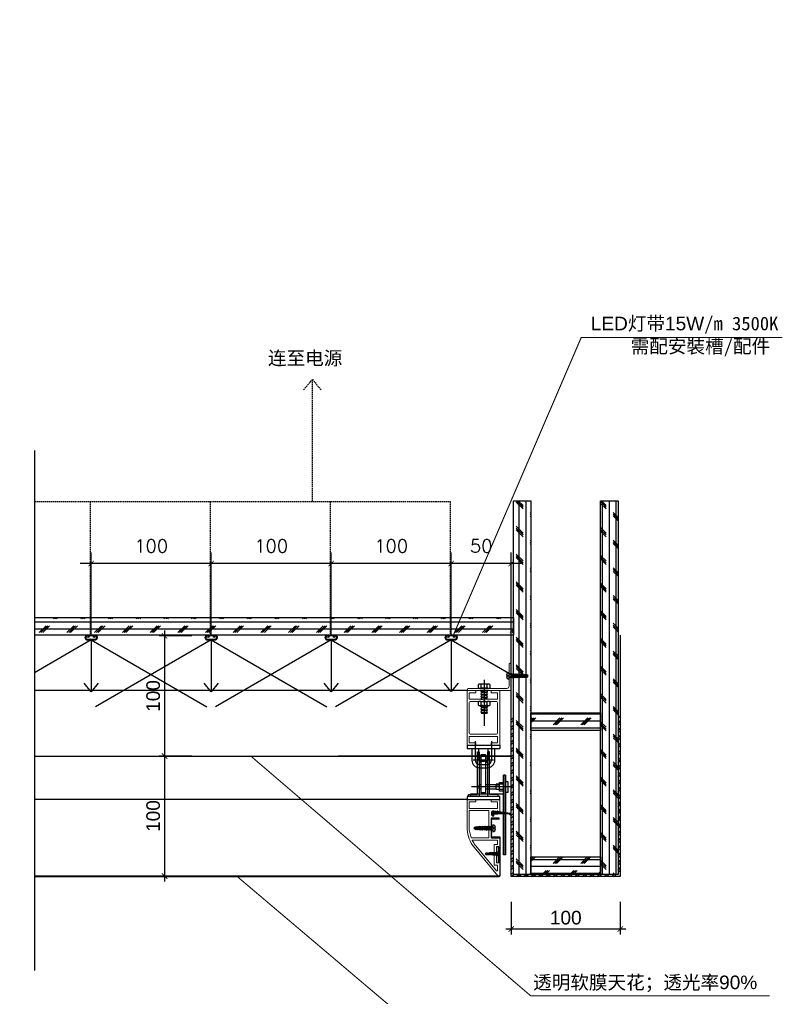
# Model space of a CAD drawing. Extents: x -8792 to 174344, y -43961 to 62816.
# Drawn here: x 60336 to 61044, y -33590 to -32694 of the extents above; entities that cross this region are included whole.
import ezdxf
from ezdxf.xclip import XClip

# ---------------------------------------------------------------- set-up
doc = ezdxf.new("R2010")
doc.units = 0
doc.header["$LTSCALE"] = 50
doc.header["$XCLIPFRAME"] = 0
for name, pattern in [('CENTER', [2, 1.25, -0.25, 0.25, -0.25]), ('DOT2', [0.125, 0, -0.125]), ('G', [2, 1.25, -0.25, 0.25, -0.25]), ('PHANTOM2', [31.75, 15.875, -3.175, 3.175, -3.175, 3.175, -3.175]), ('pod$0$HIDDEN2', [0.1875, 0.125, -0.0625])]:
    doc.linetypes.add(name, pattern=pattern)
for name, color, linetype in [('3', 3, 'Continuous'), ('7', 7, 'Continuous'), ('A-FLOR-OTLN', 4, 'DOT2'), ('I—装饰—中粗', 4, 'Continuous'), ('I—装饰—中线', 70, 'Continuous'), ('I—装饰—尺寸标注', 232, 'Continuous'), ('I—装饰—超细', 8, 'Continuous'), ('K-EL-5', 6, 'Continuous'), ('K-EL-6', 8, 'Continuous'), ('K-EL-HATCH', 8, 'Continuous'), ('LPA_ANOT----_T_-_', 255, 'Continuous'), ('LPA_LIGTFIXR_ABOV', 240, 'Continuous'), ('LPA_LIGTFIXR_BELW', 150, 'Continuous'), ('LPA_TEXT_BOTH', 255, 'Continuous'), ('吊顶', 7, 'Continuous')]:
    doc.layers.add(name, color=color, linetype=linetype)
doc.layers.add('6', color=4, linetype='G', lineweight=13)
doc.styles.add('ARIAL', font='arial.ttf')
doc.styles.add('LPA_2', font='arial.ttf')
doc.styles.get("Standard").update_dxf_attribs({"font": 'romans.shx', "bigfont": 'chinese.shx'})
doc.dimstyles.new('LPA_3', dxfattribs={"dimtxt": 20, "dimasz": 20, "dimexe": 10, "dimexo": 5, "dimgap": 10, "dimtad": 1, "dimtxsty": 'Standard', "dimblk": 'ARCHTICK', "dimcen": 2.5, "dimdle": 10, "dimadec": 0, "dimazin": 0, "dimtfac": 1, "dimtmove": 0, "dimatfit": 3, "dimfxl": 0, "dimarcsym": 0})
doc.dimstyles.new('副本 XD5', dxfattribs={"dimscale": 5, "dimtxt": 2.5, "dimasz": 1, "dimexe": 1, "dimexo": 1, "dimgap": 0.8, "dimtad": 1, "dimdec": 0, "dimrnd": 5, "dimdsep": 46, "dimtxsty": 'ARIAL', "dimblk1": 'ARCHTICK', "dimblk2": 'ARCHTICK', "dimsah": 1, "dimcen": -0.9, "dimdle": 1, "dimclrd": 256, "dimclre": 256, "dimclrt": 40, "dimaunit": 1, "dimadec": 0, "dimazin": 0, "dimtfac": 0.35, "dimtdec": 0, "dimtix": 1, "dimtmove": 2, "dimatfit": 3, "dimldrblk": 'ARCHTICK', "dimfxl": 0, "dimtvp": 0.8, "dimtolj": 1, "dimtzin": 0, "dimarcsym": 0})

# ---------------------------------------------------------------- blocks, each defined once
blk = doc.blocks.new('A$Cbd8d7c8c')
at = {"layer": 'A-FLOR-OTLN', "color": 8}
blk.add_lwpolyline([(-22721.25, -15689.87), (-43719.42, -33393.16, 0.413756), (-43991.61, -36560.98, 0.189672), (122158.17, -126683.04, 0.414786), (124666.02, -124719.49), (133885.17, -48361.88, 0.379931), (116453.25, -23207.95, 0.236452)], format="xyb", dxfattribs=at)
at = {"layer": '吊顶', "const_width": 3}
blk.add_lwpolyline([(36525.16, -42886.24, 0.056654), (31389.8, -41079.32), (30859.09, -40957.78, -0.112536), (21289.45, -36343.72, -0.028917), (3039.01, -19971.01, 0.413532), (-633.62, -19953.38), (-31397.94, -50352.84, 0.414781), (-31416.33, -54033.31, 0.170492), (123964.28, -129414.71, 0.412564), (126841.18, -127143.22), (136317.5, -48655.55, 1.269195), (87076.8, -54393.32)], format="xyb", dxfattribs=at)
blk = doc.blocks.new('*U414')
at = {"layer": 'K-EL-HATCH'}
h = blk.add_hatch(dxfattribs=at)
h.set_pattern_fill('CORK', color=8, scale=2, style=0)
h.set_pattern_definition([(0, (92082.966, -684899.1904), (0, 6.35), []), (135, (92086.141, -684902.365), (-12.7000055, -12.7000055), [8.98026, -8.98026]), (135, (92087.729, -684902.365), (-12.7000055, -12.7000055), [8.98026, -8.98026]), (135, (92089.316, -684902.365), (-12.7000055, -12.7000055), [8.98026, -8.98026])])
h.paths.add_polyline_path([(1577.1, 2998.68), (1919.53, 2998.68), (1919.53, 3014.68), (1577.1, 3014.68)])
at = {"layer": 'K-EL-5', "color": 8}
blk.add_lwpolyline([(1577.1, 2998.68), (1919.53, 2998.68), (1919.53, 3014.68), (1577.1, 3014.68)], close=True, dxfattribs=at)
blk = doc.blocks.new('*U415')
at = {"layer": 'K-EL-HATCH'}
h = blk.add_hatch(dxfattribs=at)
h.set_pattern_fill('CORK', color=8, scale=2, style=0)
h.set_pattern_definition([(0, (91968.5316, -684899.1904), (0, 6.35), []), (135, (91971.707, -684902.365), (-12.7000055, -12.7000055), [8.98026, -8.98026]), (135, (91973.294, -684902.365), (-12.7000055, -12.7000055), [8.98026, -8.98026]), (135, (91974.882, -684902.365), (-12.7000055, -12.7000055), [8.98026, -8.98026])])
h.paths.add_polyline_path([(1659.1, 2998.68), (1723.1, 2998.68), (1723.1, 3014.68), (1659.1, 3014.68)])
at = {"layer": 'K-EL-5', "color": 8}
blk.add_lwpolyline([(1659.1, 2998.68), (1723.1, 2998.68), (1723.1, 3014.68), (1659.1, 3014.68)], close=True, dxfattribs=at)
blk = doc.blocks.new('*U416')
at = {"layer": 'K-EL-HATCH'}
h = blk.add_hatch(dxfattribs=at)
h.set_pattern_fill('CORK', color=8, scale=2, style=0)
h.set_pattern_definition([(0, (91968.5316, -684899.1904), (0, 6.35), []), (135, (91971.707, -684902.365), (-12.7000055, -12.7000055), [8.98026, -8.98026]), (135, (91973.294, -684902.365), (-12.7000055, -12.7000055), [8.98026, -8.98026]), (135, (91974.882, -684902.365), (-12.7000055, -12.7000055), [8.98026, -8.98026])])
h.paths.add_polyline_path([(1659.1, 2998.68), (1723.1, 2998.68), (1723.1, 3014.68), (1659.1, 3014.68)])
at = {"layer": 'K-EL-5', "color": 8}
blk.add_lwpolyline([(1659.1, 2998.68), (1723.1, 2998.68), (1723.1, 3014.68), (1659.1, 3014.68)], close=True, dxfattribs=at)
blk = doc.blocks.new('*U417')
at = {"layer": 'K-EL-HATCH'}
h = blk.add_hatch(dxfattribs=at)
h.set_pattern_fill('CORK', color=8, scale=2, style=0)
h.set_pattern_definition([(0, (92082.966, -684899.1904), (0, 6.35), []), (135, (92086.141, -684902.365), (-12.7000055, -12.7000055), [8.98026, -8.98026]), (135, (92087.729, -684902.365), (-12.7000055, -12.7000055), [8.98026, -8.98026]), (135, (92089.316, -684902.365), (-12.7000055, -12.7000055), [8.98026, -8.98026])])
h.paths.add_polyline_path([(1577.1, 2998.68), (1919.53, 2998.68), (1919.53, 3014.68), (1577.1, 3014.68)])
at = {"layer": 'K-EL-5', "color": 8}
blk.add_lwpolyline([(1577.1, 2998.68), (1919.53, 2998.68), (1919.53, 3014.68), (1577.1, 3014.68)], close=True, dxfattribs=at)
blk = doc.blocks.new('20LSY')
at = {"layer": '3', "color": 8}
for p, q in [((1.12, -5.2), (-2.37, -6.23)), ((1.07, -6.63), (-2.32, -7.69)), ((1.01, -8.06), (-2.28, -9.08)), ((0.87, -4.29), (-2.19, -5.11)), ((-2.13, -2.35), (0.87, -2.35)), ((-0.63, -3.33), (-2.13, -3.79)), ((0.84, -5.68), (-2.08, -6.48)), ((0.8, -4.96), (-2.05, -5.72)), ((0.78, -7.11), (-2.03, -7.95)), ((0.74, -6.4), (-2, -7.19)), ((0.72, -8.54), (-1.99, -9.33)), ((0.69, -7.83), (-1.96, -8.58)), ((-0.63, -4.06), (-1.89, -4.36)), ((0.95, -9.49), (-2.24, -10.47)), ((0.9, -10.92), (-2.2, -11.85)), ((0.84, -12.35), (-2.16, -13.24)), ((0.79, -13.78), (-2.11, -14.62)), ((0.73, -15.21), (-2.07, -16.01)), ((0.67, -16.64), (-2.03, -17.39)), ((0.67, -9.97), (-1.95, -10.72)), ((0.63, -9.26), (-1.92, -9.96)), ((0.61, -11.4), (-1.91, -12.1)), ((0.57, -10.69), (-1.88, -11.35)), ((0.56, -12.83), (-1.87, -13.49)), ((0.52, -12.11), (-1.84, -12.73)), ((0.5, -14.26), (-1.83, -14.87)), ((0.46, -13.54), (-1.8, -14.12)), ((0.44, -15.69), (-1.79, -16.26)), ((0.41, -14.97), (-1.76, -15.5)), ((0.39, -17.12), (-1.75, -17.64)), ((0.35, -16.4), (-1.72, -16.89)), ((0.29, -17.83), (-1.68, -18.28)), ((0.62, -18.06), (-1.99, -18.78)), ((0.33, -18.55), (-1.71, -19.03))]:
    blk.add_line(p, q, dxfattribs=at)
at = {"layer": '7', "color": 8}
blk.add_lwpolyline([(0, 0), (0, -0.83), (-1.27, -0.83), (-1.27, 0, 0.315654), (-3.85, -2.35), (-2.13, -2.35), (-2.13, -3.79), (-1.89, -4.36), (-2.2, -5.12), (-2.05, -5.72), (-2.37, -6.23), (-2.08, -6.48), (-2, -7.19), (-2.32, -7.69), (-2.03, -7.95), (-1.96, -8.58), (-2.28, -9.08), (-1.99, -9.33), (-1.92, -9.96), (-2.24, -10.46), (-1.95, -10.72), (-1.88, -11.35), (-2.2, -11.85), (-1.91, -12.1), (-1.84, -12.73), (-2.16, -13.24), (-1.87, -13.49), (-1.8, -14.12), (-2.12, -14.62), (-1.83, -14.87), (-1.76, -15.5), (-2.08, -16.01), (-1.79, -16.26), (-1.72, -16.89), (-2.04, -17.39), (-1.75, -17.64), (-1.68, -18.27), (-1.99, -18.78), (-1.71, -19.03), (-0.63, -20), (0.33, -18.55), (0.62, -18.07), (0.29, -17.83), (0.39, -17.12), (0.68, -16.64), (0.35, -16.4), (0.44, -15.69), (0.73, -15.21), (0.41, -14.97), (0.5, -14.26), (0.79, -13.78), (0.46, -13.54), (0.56, -12.83), (0.84, -12.35), (0.52, -12.11), (0.61, -11.4), (0.9, -10.92), (0.57, -10.69), (0.67, -9.97), (0.95, -9.49), (0.63, -9.26), (0.72, -8.54), (1.01, -8.06), (0.69, -7.83), (0.78, -7.11), (1.07, -6.63), (0.74, -6.4), (0.84, -5.68), (1.12, -5.2), (0.8, -4.97), (0.87, -4.29), (0.87, -2.35), (2.59, -2.35, 0.315654), (0, 0, 0.315654)], format="xyb", dxfattribs=at)
blk = doc.blocks.new('hjkhtjk')
at = {"linetype": 'Continuous', "lineweight": 0}
h = blk.add_hatch(dxfattribs=at)
h.set_pattern_fill('ANSI31', color=8, style=0)
h.set_pattern_definition([(45, (0, 0), (-0.08838834765, 0.08838834765), [])])
edge = h.paths.add_edge_path()
edge.add_ellipse((51115.27, 905.42), major_axis=(1.14, 1.14), ratio=1, start_angle=48.46537, end_angle=136.40331, ccw=False)
edge.add_line((51113.66, 905.38), (51114.2, 905.38))
edge.add_line((51114.2, 905.55), (51114.2, 905.38))
edge.add_ellipse((51115.27, 905.55), major_axis=(-0.76, 0.76), ratio=1, start_angle=-48.46536, end_angle=45, ccw=False)
edge.add_line((51115.21, 907.03), (51125.86, 907.37))
edge.add_line((51115.34, 906.62), (51125.86, 906.29))
edge.add_line((51125.86, 907.37), (51125.86, 908.44))
edge.add_ellipse((51126.39, 907.64), major_axis=(-0.76, 0.76), ratio=1, start_angle=225, end_angle=315, ccw=False)
edge.add_ellipse((51126.39, 906.02), major_axis=(0.76, 0.76), ratio=1, start_angle=225, end_angle=315, ccw=False)
edge.add_line((51127.46, 907.64), (51127.46, 906.02))
edge.add_line((51126.13, 908.71), (51126.39, 908.71))
edge.add_ellipse((51126.13, 905.22), major_axis=(-0.19, 0.19), ratio=1, start_angle=45, end_angle=135, ccw=False)
edge.add_line((51126.13, 904.95), (51126.39, 904.95))
edge.add_line((51125.86, 905.22), (51125.86, 906.29))
edge.add_ellipse((51126.13, 908.44), major_axis=(0.19, 0.19), ratio=1, start_angle=45, end_angle=135, ccw=False)
at = {"layer": '6', "color": 8, "linetype": 'Continuous', "lineweight": 9}
for p, q in [((51113.66, 905.38), (51114.2, 905.38)), ((51114.2, 905.55), (51114.2, 905.38)), ((51115.21, 907.03), (51125.86, 907.37)), ((51115.34, 906.62), (51125.86, 906.29)), ((51125.86, 907.37), (51125.86, 908.44)), ((51125.86, 905.22), (51125.86, 906.29)), ((51126.13, 908.71), (51126.39, 908.71)), ((51126.13, 904.95), (51126.39, 904.95)), ((51127.46, 907.64), (51127.46, 906.02))]:
    blk.add_line(p, q, dxfattribs=at)
at = {"layer": '6', "color": 8, "linetype": 'Continuous', "lineweight": 9, "extrusion": (0, 0, -1)}
for centre, major_axis, start_param, end_param in [((51115.27, 905.42), (1.14, 1.14), 3.902498, 5.437305), ((51115.27, 905.55), (-0.76, 0.76), 5.497787, 7.129065), ((51126.13, 908.44), (0.19, 0.19), 3.926991, 5.497787), ((51126.13, 905.22), (-0.19, 0.19), 3.926991, 5.497787), ((51126.39, 907.64), (-0.76, 0.76), 0.785398, 2.356194), ((51126.39, 906.02), (0.76, 0.76), 0.785398, 2.356194)]:
    blk.add_ellipse(centre, major_axis=major_axis, ratio=1, start_param=start_param, end_param=end_param, dxfattribs=at)
blk = doc.blocks.new('1231241')
at = {"linetype": 'Continuous', "lineweight": 0}
h = blk.add_hatch(color=256, dxfattribs=at)
edge = h.paths.add_edge_path()
edge.add_arc((11.4, -31.15), 0.2, 0, 90)
edge.add_line((11.4, -30.95), (3.6, -30.95))
edge.add_line((3.6, -30.95), (3.6, -47.95))
edge.add_line((3.6, -47.95), (11.4, -47.95))
edge.add_arc((11.4, -47.75), 0.2, 270, 360)
edge.add_line((11.6, -47.75), (11.6, -47.15))
edge.add_arc((11.4, -47.15), 0.2, 0, 90)
edge.add_line((11.4, -46.95), (4.6, -46.95))
edge.add_line((4.6, -46.95), (4.6, -31.95))
edge.add_line((4.6, -31.95), (11.4, -31.95))
edge.add_arc((11.4, -31.75), 0.2, 270, 360)
edge.add_line((11.6, -31.75), (11.6, -31.15))
at = {"linetype": 'Continuous', "lineweight": 9}
for p, q in [((19.6, 110.83), (19.6, 90.55)), ((21.6, 111.55), (20.32, 111.55)), ((21.6, 111.55), (21.6, 86.55)), ((21.6, 111.55), (21.6, 86.55)), ((-18.4, 86.55), (-18.4, 87.83)), ((21.6, 86.55), (-18.4, 86.55)), ((21.6, 86.55), (-18.4, 86.55)), ((17.6, 88.55), (-17.68, 88.55))]:
    blk.add_line(p, q, dxfattribs=at)
for p, q in [((-8.54, 91.9), (-8.54, 89.1)), ((0.81, 92.45), (-7.08, 92.45)), ((-5.83, 89.02), (-5.83, 91.98)), ((-0.43, 89.02), (-0.43, 91.98)), ((2.27, 89.1), (2.27, 91.9)), ((-7.2, 88.55), (-6.13, 88.55)), ((-6.13, 88.55), (-0.13, 88.55)), ((-6.13, 86.49), (-6.13, 85.88)), ((-6.13, 85.88), (-0.13, 85.28)), ((-6.13, 85.88), (-5.56, 84.62)), ((-5.56, 84.62), (-6.13, 83.48)), ((-6.13, 83.48), (-0.13, 82.88)), ((-6.13, 83.48), (-5.56, 82.22)), ((-5.56, 82.22), (-6.13, 81.08)), ((-6.13, 81.08), (-0.13, 80.48)), ((-6.13, 81.08), (-5.56, 79.82)), ((-0.71, 84.14), (-5.56, 84.62)), ((-0.71, 81.74), (-5.56, 82.22)), ((-0.71, 84.14), (-0.13, 85.28)), ((-0.13, 82.88), (-0.71, 84.14)), ((-0.71, 81.74), (-0.13, 82.88)), ((-0.13, 80.48), (-0.71, 81.74)), ((-0.13, 88.55), (0.93, 88.55)), ((-0.13, 85.28), (-0.13, 86.49)), ((-6.22, 76.55), (-0.41, 76.55)), ((-6.18, 71.84), (-0.18, 71.24)), ((-5.56, 79.82), (-6.13, 78.68)), ((-6.13, 78.68), (-4.84, 78.55)), ((-6.13, 78.68), (-4.84, 78.55)), ((-5.88, 73.12), (-5.88, 76.08)), ((-5.77, 72.65), (-0.82, 72.65)), ((-0.71, 79.34), (-5.56, 79.82)), ((-0.71, 79.34), (-0.13, 80.48)), ((-0.35, 78.55), (-0.71, 79.34)), ((-0.48, 73.12), (-0.48, 76.08)), ((-6.18, 69.44), (-0.18, 68.84)), ((-6.18, 67.04), (-0.18, 66.44)), ((-0.75, 70.09), (-5.61, 70.58)), ((-0.75, 67.69), (-5.61, 68.18)), ((-18.9, 36.55), (-18.9, 33.55)), ((-18.9, 36.55), (11.1, 36.55)), ((-11.4, 40.12), (-11.4, 22.75)), ((3.6, 40.12), (3.6, 22.75)), ((11.1, 36.55), (11.1, 33.55)), ((-18.9, 33.55), (11.1, 33.55)), ((-14.4, 33.55), (-14.4, 22.75)), ((-9.4, 30.25), (-7.8, 30.25)), ((-9.4, -8.65), (-9.4, 30.25)), ((-8.4, 33.55), (-8.4, 22.75)), ((-7.8, 30.25), (-7.8, -8.25)), ((-5.9, 28), (-1.9, 28)), ((-5.9, -7.25), (-5.9, 28)), ((-1.9, 28), (-1.9, -7.25)), ((0, 30.25), (0, -8.25)), ((1.6, 30.25), (0, 30.25)), ((0.6, 22.75), (0.6, 33.55)), ((1.6, -8.65), (1.6, 30.25)), ((6.6, 22.75), (6.6, 33.55)), ((-13.17, 23), (5.36, 23)), ((-7.8, 25), (-5.9, 25)), ((-7.8, 21), (-5.9, 21)), ((-7.4, 21.75), (-0.4, 21.75)), ((-7.4, 18.75), (-0.4, 18.75)), ((-1.9, 25), (0, 25)), ((-1.9, 21), (0, 21)), ((-7.4, 15.75), (-0.4, 15.75)), ((-5.9, 0), (-8.21, 0)), ((-8.21, 0), (-8.21, -3.5)), ((7.79, 0), (-1.9, 0)), ((7.79, -4.25), (7.79, 0.75)), ((14.5, 0.75), (7.79, 0.75)), ((7.79, 0.25), (11, 0.25)), ((11, 2.25), (14.5, 2.25)), ((11, -5.75), (11, 2.25)), ((14.5, -64.1), (14.5, 8.88)), ((14.5, 8.88), (14.5, -64.1)), ((16.3, 8.88), (14.5, 8.88)), ((16.3, 8.88), (16.3, -64.1)), ((16.3, -64.1), (16.3, 8.88)), ((16.3, 3.25), (18.39, 3.25)), ((18.39, 3.25), (18.39, -6.75)), ((-17.4, -8.65), (-15.5, -8.65)), ((-17.4, -10.45), (-17.4, -8.65)), ((-15.5, -8.25), (14.5, -8.25)), ((-15.5, -10.45), (-15.5, -8.25)), ((-15.5, -8.65), (-9.4, -8.65)), ((22.44, -1.75), (-14.72, -1.75)), ((-8.21, -3.5), (-5.9, -3.5)), ((-7.8, -8.25), (-7.8, -10.45)), ((-1.9, -7.25), (-5.9, -7.25)), ((-1.9, -3.5), (7.79, -3.5)), ((0, -8.25), (0, -10.45)), ((9.6, -8.65), (1.6, -8.65)), ((7.79, -3.75), (11, -3.75)), ((14.5, -4.25), (7.79, -4.25)), ((9.6, -10.45), (9.6, -8.65)), ((14.5, -5.75), (11, -5.75)), ((14.5, -8.25), (14.5, -33.25)), ((18.39, -6.75), (16.3, -6.75)), ((16.3, -8.25), (16.3, -34.33)), ((16.3, -64.1), (14.5, -64.1))]:
    blk.add_line(p, q)
at = {"linetype": 'CENTER'}
blk.add_line((-3.13, 96.31), (-3.13, 54.27), dxfattribs=at)
at = {"linetype": 'Continuous', "lineweight": 0}
for p, q in [((-10.9, 84.55), (-10.9, 86.55)), ((3.1, 84.55), (3.1, 86.55)), ((9.1, 78.55), (-16.9, 78.55)), ((-16.9, 75.55), (-16.9, 47.55)), ((8.1, 76.55), (-15.9, 76.55)), ((9.1, 47.55), (9.1, 75.55)), ((-15.9, 46.55), (8.1, 46.55)), ((9.1, 44.55), (-16.9, 44.55)), ((-10.9, 36.55), (-10.9, 38.55)), ((3.1, 36.55), (3.1, 38.55)), ((-10.9, -13.45), (-18.9, -13.45)), ((-18.9, -13.45), (-18.9, -38.45)), ((-10.9, -15.45), (-16.9, -15.45)), ((-16.9, -15.45), (-16.9, -21.45)), ((-10.9, -15.45), (-10.9, -13.45)), ((3.1, -15.45), (3.1, -13.45)), ((11.1, -13.45), (3.1, -13.45)), ((9.1, -15.45), (3.1, -15.45)), ((9.1, -21.45), (9.1, -15.45)), ((11.1, -24.95), (11.1, -13.45)), ((-16.9, -21.45), (9.1, -21.45)), ((-16.9, -23.45), (-16.9, -38.45)), ((-16.9, -23.45), (1.1, -23.45)), ((1.1, -48.45), (1.1, -23.45)), ((9.1, -23.45), (9.1, -24.95)), ((9.6, -25.45), (10.6, -25.45)), ((10.1, -25.45), (10.1, -25.45)), ((10.6, -30.95), (10.6, -30.45)), ((9.1, -50.45), (-14.2, -50.45)), ((9.1, -54.45), (9.1, -50.45)), ((9.35, -83.11), (-13.86, -55.09)), ((-12.25, -53.9), (8.21, -78.61)), ((6.1, -73.45), (6.1, -54.45)), ((6.1, -54.45), (9.1, -54.45)), ((9.1, -73.45), (6.1, -73.45)), ((9.1, -78.29), (9.1, -73.45))]:
    blk.add_line(p, q, dxfattribs=at)
for points in [[(0.81, 92.45, 0.219294), (-0.43, 91.98, 0.173205), (-5.83, 91.98, 0.102242), (-7.08, 92.45)], [(0.81, 88.55, -0.219294), (-0.43, 89.02, -0.173205), (-5.83, 89.02, -0.102242), (-7.08, 88.55)], [(-6.22, 76.55), (-7.13, 76.55, 0.201578), (-8.58, 76), (-8.58, 73.2, 0.203722), (-7.25, 72.65), (-5.77, 72.65), (-6.18, 71.84), (-5.61, 70.58), (-6.18, 69.44), (-5.61, 68.18), (-6.18, 67.04), (-5.6, 65.75), (-0.52, 65.75), (-0.18, 66.44), (-0.75, 67.69), (-0.18, 68.84), (-0.75, 70.09), (-0.18, 71.24), (-0.82, 72.65), (0.89, 72.65, 0.22641), (2.22, 73.2), (2.22, 76, 0.193582), (0.77, 76.55), (-0.41, 76.55)], [(0.77, 76.55, 0.219294), (-0.48, 76.08, 0.173205), (-5.88, 76.08, 0.102242), (-7.13, 76.55)], [(0.77, 72.65, -0.219294), (-0.48, 73.12, -0.173205), (-5.88, 73.12, -0.102242), (-7.13, 72.65)]]:
    blk.add_lwpolyline(points, format="xyb")
at = {"linetype": 'Continuous', "lineweight": 0, "flags": 128}
for points in [[(-10.9, 86.55), (-18.9, 86.55), (-18.9, 36.55), (-10.9, 36.55)], [(-10.9, 84.55), (-16.9, 84.55), (-16.9, 78.55)], [(3.1, 36.55), (11.1, 36.55), (11.1, 86.55), (3.1, 86.55)], [(9.1, 78.55), (9.1, 84.55), (3.1, 84.55)], [(-16.9, 44.55), (-16.9, 38.55), (-10.9, 38.55)], [(3.1, 38.55), (9.1, 38.55), (9.1, 44.55)], [(1.1, -48.45), (-15.05, -48.45)]]:
    blk.add_lwpolyline(points, dxfattribs=at)
blk.add_lwpolyline([(11.1, -10.45), (-18.9, -10.45), (-18.9, -13.45), (11.1, -13.45)], close=True)
at = {"linetype": 'Continuous', "lineweight": 0}
for points in [[(8.1, -56.45), (10.26, -56.45), (10.26, -71.45), (8.1, -71.45)], [(8.3, -56.65), (10.06, -56.65), (10.06, -71.25), (8.3, -71.25)]]:
    blk.add_lwpolyline(points, close=True, dxfattribs=at)
at = {"linetype": 'Continuous', "lineweight": 9}
for centre, radius, start, end in [((20.32, 110.83), 0.721, 90, 180), ((17.6, 90.55), 2, 270, 0.00074), ((-17.68, 87.83), 0.721, 90, 180)]:
    blk.add_arc(centre, radius, start, end, dxfattribs=at)
for centre, radius, start, end in [((-7.16, 90.45), 2, 87.78595, 133.37341), ((0.86, 90.37), 2.08, 47.50835, 91.33214), ((-7.23, 90.39), 1.84, 224.74765, 270.80691), ((1.03, 90.22), 1.68, 266.71536, 317.74439), ((-7.4, 22.75), 7, 180, 270), ((-7.4, 22.75), 4, 180, 270), ((-7.4, 22.75), 1, 180, 270), ((-0.4, 22.75), 4, 270, 0), ((-0.4, 22.75), 7, 270, 0), ((-0.4, 22.75), 1, 270, 0)]:
    blk.add_arc(centre, radius, start, end)
at = {"linetype": 'Continuous', "lineweight": 0}
for centre, radius, start, end in [((-15.9, 75.55), 1, 90, 180), ((8.1, 75.55), 1, 0, 90), ((-15.9, 47.55), 1, 180, 270), ((8.1, 47.55), 1, 270, 0), ((9.6, -24.95), 0.5, 180, 270), ((10.6, -24.95), 0.5, 270, 0), ((11.1, -38.45), 30, 180, 213.69007), ((11.1, -38.45), 28, 180, 200.92483), ((11.1, -38.45), 28, 205.37693, 213.48112), ((8.6, -78.29), 0.5, 219.63756, 0)]:
    blk.add_arc(centre, radius, start, end, dxfattribs=at)
for p, rotation in [((17.25, 100.63), 90), ((7.24, -40.25), 270)]:
    blk.add_blockref('20LSY', p, dxfattribs=dict(rotation=rotation))
at = {"linetype": 'Continuous', "lineweight": 0, "xscale": -1.3, "yscale": 1.3, "zscale": 1.3}
blk.add_blockref('hjkhtjk', (66469.36, -1204.89), dxfattribs=at)
at = {"xscale": 0.6000000000000228, "yscale": 0.6000000000000228, "zscale": 0.6000000000000228, "rotation": 270}
blk.add_blockref('20LSY', (9.76, -63.42), dxfattribs=at)
blk = doc.blocks.new('_ARCHTICK')
at = {"color": 0, "linetype": 'ByBlock', "const_width": 0.15}
blk.add_lwpolyline([(-0.5, -0.5), (0.5, 0.5)], dxfattribs=at)
blk = doc.blocks.new('*D391')
at = {"layer": 'Defpoints', "color": 0, "ltscale": 10, "transparency": 16777216}
for p in [(60786.48, -33479.23, 0), (60886.48, -33479.23, 0), (60786.48, -33527.27)]:
    blk.add_point(p, dxfattribs=at)
at = {"layer": 'I—装饰—尺寸标注', "lineweight": -2, "ltscale": 10, "transparency": 16777216}
for p, q in [((60786.48, -33502.27), (60786.48, -33532.27)), ((60886.48, -33502.27), (60886.48, -33532.27)), ((60891.48, -33527.27), (60781.48, -33527.27))]:
    blk.add_line(p, q, dxfattribs=at)
at = {"layer": 'I—装饰—尺寸标注', "lineweight": -2, "ltscale": 10, "transparency": 16777216, "xscale": 5, "yscale": 5, "zscale": 5, "rotation": 180}
blk.add_blockref('_ARCHTICK', (60786.48, -33527.27), dxfattribs=at)
at = {"layer": 'I—装饰—尺寸标注', "lineweight": -2, "ltscale": 10, "transparency": 16777216, "xscale": 5, "yscale": 5, "zscale": 5}
blk.add_blockref('_ARCHTICK', (60886.48, -33527.27), dxfattribs=at)
at = {"layer": 'I—装饰—尺寸标注', "color": 40, "ltscale": 10, "transparency": 16777216, "insert": (60836.48, -33516.89), "char_height": 12.5, "attachment_point": 5, "style": 'ARIAL'}
blk.add_mtext('\\A1;100', dxfattribs=at)
blk = doc.blocks.new('SL TP1')
for points in [[(-3.5, 0.54, -0.414321), (-4.96, 2), (-4.97, 2.5), (-5.46, 2.5), (-5.5, 2.5, -0.037925), (-5.48, 2.8, -0.370824), (-3.5, 4.5, 0.414274), (-5.5, 2.5), (-5.5, 2, 0.4142), (-3.5, 0), (3.5, 0)], [(-3.4, 0.73), (-3.4, 0.53), (-3.4, 0.04), (-3.5, 0.04, -0.414227), (-5.46, 2), (-5.5, 2)], [(-4.97, 2), (-5.46, 2), (-5.46, 2.5, -0.414173), (-3.5, 4.46), (-3.5, 4.5), (3.5, 4.5), (3.5, 4.46), (3.5, 3.96, -0.414024), (4.97, 2.5), (5.47, 2.5), (5.47, 2, -0.414183), (3.5, 0.04), (3.5, 0.53)], [(3.5, 3.96), (-3.5, 3.96), (-3.5, 4.46), (3.5, 4.46, -0.414173), (5.47, 2.5), (5.5, 2.5, 0.037992), (5.48, 2.8, 0.370691), (3.5, 4.5, -0.414147), (5.5, 2.5), (5.5, 2)], [(-2, 1.27), (-2, 1.45, 1.000012), (-3.4, 1.45), (-3.4, 1.27)], [(3.4, 1.27), (3.4, 1.45, 1.000012), (2, 1.45), (2, 1.27)], [(3.4, 0.04), (3.5, 0.04), (3.5, 0, 0.414226), (5.5, 2), (5.47, 2), (4.97, 2), (4.97, 2.5)], [(3.4, 0.73), (3.4, 0.53), (3.5, 0.53, 0.414279), (4.97, 2)]]:
    blk.add_lwpolyline(points, format="xyb")
for points in [[(-3.4, 0.53), (-3.5, 0.53), (-3.5, 0.04)], [(-3.5, 0.04), (-3.5, 0)], [(-3.4, 1.5), (-3.26, 1.5)], [(-3.38, 1.31), (-3.4, 1.45)], [(-3.4, 0.04), (-2, 0.04), (-2, 0.53)], [(-3.35, 1.7), (-2.97, 1.7)], [(-2.43, 1.7), (-2.05, 1.7)], [(-2.14, 1.5), (-2, 1.5)], [(-2, 1.45), (-2.02, 1.31)], [(-2, 0.73), (-2, 0.53), (2, 0.53)], [(2, 0.04), (-2, 0.04)], [(2, 1.5), (2.14, 1.5)], [(2.02, 1.31), (2, 1.45)], [(2, 0.73), (2, 0.53)], [(2, 0.53), (2, 0.04)], [(2, 0.04), (3.4, 0.04), (3.4, 0.53)], [(2.05, 1.7), (2.43, 1.7)], [(2.97, 1.7), (3.35, 1.7)], [(3.26, 1.5), (3.4, 1.5)], [(3.4, 1.45), (3.38, 1.31)]]:
    blk.add_lwpolyline(points)
for centre in [(-2.7, 1), (2.7, 1)]:
    blk.add_circle(centre, 0.75)
blk.add_arc((-3.5, 2.5), 1.46, 89.97512, 179.99615)
blk = doc.blocks.new('*D385')
at = {"layer": 'Defpoints', "color": 0, "transparency": 16777216}
for p in [(60621.49, -33192.31), (60621.49, -33257.91), (60731.48, -33257.91)]:
    blk.add_point(p, dxfattribs=at)
at = {"layer": 'LPA_ANOT----_T_-_', "color": 0, "lineweight": -2, "transparency": 16777216}
for p, q in [((60621.49, -33257.91), (60621.49, -33182.31)), ((60731.48, -33257.91), (60731.48, -33182.31)), ((60741.48, -33192.31), (60611.49, -33192.31))]:
    blk.add_line(p, q, dxfattribs=at)
at = {"layer": 'LPA_ANOT----_T_-_', "color": 0, "lineweight": -2, "transparency": 16777216, "xscale": 5, "yscale": 5, "zscale": 5, "rotation": 180}
blk.add_blockref('_ARCHTICK', (60621.49, -33192.31), dxfattribs=at)
at = {"layer": 'LPA_ANOT----_T_-_', "color": 0, "lineweight": -2, "transparency": 16777216, "xscale": 5, "yscale": 5, "zscale": 5}
blk.add_blockref('_ARCHTICK', (60731.48, -33192.31), dxfattribs=at)
at = {"layer": 'LPA_ANOT----_T_-_', "color": 0, "transparency": 16777216, "insert": (60676.49, -33176.31), "char_height": 12, "attachment_point": 5}
blk.add_mtext('100', dxfattribs=at)
blk = doc.blocks.new('*D386')
at = {"layer": 'Defpoints', "color": 0, "transparency": 16777216}
for p in [(60731.48, -33192.31), (60731.48, -33257.91), (60786.48, -33257.91)]:
    blk.add_point(p, dxfattribs=at)
at = {"layer": 'LPA_ANOT----_T_-_', "color": 0, "lineweight": -2, "transparency": 16777216}
for p, q in [((60731.48, -33257.91), (60731.48, -33182.31)), ((60786.48, -33257.91), (60786.48, -33182.31)), ((60796.48, -33192.31), (60721.48, -33192.31))]:
    blk.add_line(p, q, dxfattribs=at)
at = {"layer": 'LPA_ANOT----_T_-_', "color": 0, "lineweight": -2, "transparency": 16777216, "xscale": 5, "yscale": 5, "zscale": 5, "rotation": 180}
blk.add_blockref('_ARCHTICK', (60731.48, -33192.31), dxfattribs=at)
at = {"layer": 'LPA_ANOT----_T_-_', "color": 0, "lineweight": -2, "transparency": 16777216, "xscale": 5, "yscale": 5, "zscale": 5}
blk.add_blockref('_ARCHTICK', (60786.48, -33192.31), dxfattribs=at)
at = {"layer": 'LPA_ANOT----_T_-_', "color": 0, "transparency": 16777216, "insert": (60758.98, -33176.31), "char_height": 12, "attachment_point": 5}
blk.add_mtext('50', dxfattribs=at)
blk = doc.blocks.new('*D387')
at = {"layer": 'Defpoints', "color": 0, "transparency": 16777216}
for p in [(60511.49, -33192.31), (60511.49, -33257.91), (60621.49, -33257.91)]:
    blk.add_point(p, dxfattribs=at)
at = {"layer": 'LPA_ANOT----_T_-_', "color": 0, "lineweight": -2, "transparency": 16777216}
for p, q in [((60511.49, -33257.91), (60511.49, -33182.31)), ((60621.49, -33257.91), (60621.49, -33182.31)), ((60631.49, -33192.31), (60501.49, -33192.31))]:
    blk.add_line(p, q, dxfattribs=at)
at = {"layer": 'LPA_ANOT----_T_-_', "color": 0, "lineweight": -2, "transparency": 16777216, "xscale": 5, "yscale": 5, "zscale": 5, "rotation": 180}
blk.add_blockref('_ARCHTICK', (60511.49, -33192.31), dxfattribs=at)
at = {"layer": 'LPA_ANOT----_T_-_', "color": 0, "lineweight": -2, "transparency": 16777216, "xscale": 5, "yscale": 5, "zscale": 5}
blk.add_blockref('_ARCHTICK', (60621.49, -33192.31), dxfattribs=at)
at = {"layer": 'LPA_ANOT----_T_-_', "color": 0, "transparency": 16777216, "insert": (60566.49, -33176.31), "char_height": 12, "attachment_point": 5}
blk.add_mtext('100', dxfattribs=at)
blk = doc.blocks.new('*D388')
at = {"layer": 'Defpoints', "color": 0, "transparency": 16777216}
for p in [(60401.49, -33192.31), (60401.49, -33257.91), (60511.49, -33257.91)]:
    blk.add_point(p, dxfattribs=at)
at = {"layer": 'LPA_ANOT----_T_-_', "color": 0, "lineweight": -2, "transparency": 16777216}
for p, q in [((60401.49, -33257.91), (60401.49, -33182.31)), ((60511.49, -33257.91), (60511.49, -33182.31)), ((60521.49, -33192.31), (60391.49, -33192.31))]:
    blk.add_line(p, q, dxfattribs=at)
at = {"layer": 'LPA_ANOT----_T_-_', "color": 0, "lineweight": -2, "transparency": 16777216, "xscale": 5, "yscale": 5, "zscale": 5, "rotation": 180}
blk.add_blockref('_ARCHTICK', (60401.49, -33192.31), dxfattribs=at)
at = {"layer": 'LPA_ANOT----_T_-_', "color": 0, "lineweight": -2, "transparency": 16777216, "xscale": 5, "yscale": 5, "zscale": 5}
blk.add_blockref('_ARCHTICK', (60511.49, -33192.31), dxfattribs=at)
at = {"layer": 'LPA_ANOT----_T_-_', "color": 0, "transparency": 16777216, "insert": (60456.49, -33176.31), "char_height": 12, "attachment_point": 5}
blk.add_mtext('100', dxfattribs=at)
blk = doc.blocks.new('*D395')
at = {"layer": 'Defpoints', "color": 0, "ltscale": 10, "transparency": 16777216}
for p in [(60516.77, -33368.73, 0), (60468.73, -33478.73), (60516.77, -33478.73, 0)]:
    blk.add_point(p, dxfattribs=at)
at = {"layer": 'I—装饰—尺寸标注', "lineweight": -2, "ltscale": 10, "transparency": 16777216}
for p, q in [((60468.73, -33363.73), (60468.73, -33483.73)), ((60493.73, -33368.73), (60463.73, -33368.73)), ((60493.73, -33478.73), (60463.73, -33478.73))]:
    blk.add_line(p, q, dxfattribs=at)
at = {"layer": 'I—装饰—尺寸标注', "lineweight": -2, "ltscale": 10, "transparency": 16777216, "xscale": 5, "yscale": 5, "zscale": 5}
for p, rotation in [((60468.73, -33368.73), 90), ((60468.73, -33478.73), 270)]:
    blk.add_blockref('_ARCHTICK', p, dxfattribs=dict(at, rotation=rotation))
at = {"layer": 'I—装饰—尺寸标注', "color": 40, "ltscale": 10, "transparency": 16777216, "insert": (60458.34, -33423.73), "char_height": 12.5, "attachment_point": 5, "rotation": 90, "style": 'ARIAL'}
blk.add_mtext('\\A1;100', dxfattribs=at)
blk = doc.blocks.new('*D396')
at = {"layer": 'Defpoints', "color": 0, "ltscale": 10, "transparency": 16777216}
for p in [(60516.77, -33258.73, 0), (60468.73, -33368.73), (60516.77, -33368.73, 0)]:
    blk.add_point(p, dxfattribs=at)
at = {"layer": 'I—装饰—尺寸标注', "lineweight": -2, "ltscale": 10, "transparency": 16777216}
for p, q in [((60468.73, -33253.73), (60468.73, -33373.73)), ((60493.73, -33258.73), (60463.73, -33258.73)), ((60493.73, -33368.73), (60463.73, -33368.73))]:
    blk.add_line(p, q, dxfattribs=at)
at = {"layer": 'I—装饰—尺寸标注', "lineweight": -2, "ltscale": 10, "transparency": 16777216, "xscale": 5, "yscale": 5, "zscale": 5}
for p, rotation in [((60468.73, -33258.73), 90), ((60468.73, -33368.73), 270)]:
    blk.add_blockref('_ARCHTICK', p, dxfattribs=dict(at, rotation=rotation))
at = {"layer": 'I—装饰—尺寸标注', "color": 40, "ltscale": 10, "transparency": 16777216, "insert": (60458.34, -33313.73), "char_height": 12.5, "attachment_point": 5, "rotation": 90, "style": 'ARIAL'}
blk.add_mtext('\\A1;100', dxfattribs=at)

msp = doc.modelspace()

# ---------------------------------------------------------------- hatches: boundary and pattern name
at = {"layer": 'I—装饰—超细'}
h = msp.add_hatch(dxfattribs=at)
h.set_pattern_fill('ANSI32', color=256, scale=0.5, style=0)
h.set_pattern_definition([(45, (8091.5315, -38951.5514), (-3.36759605, 3.36759605), []), (45, (8093.7765, -38951.5514), (-3.36759605, 3.36759605), [])])
h.paths.add_polyline_path([(60884.484, -33331.226), (60884.484, -33477.226), (60788.484, -33477.226), (60788.484, -33331.226)], flags=16)
h.paths.add_polyline_path([(60886.484, -33331.226), (60786.484, -33331.226), (60786.484, -33479.226), (60886.484, -33479.226)])

# ---------------------------------------------------------------- linework, layer by layer
at = {"ltscale": 10}
msp.add_circle((60734.984, -33260.406, 0), 10700.333, dxfattribs=at)
at = {"layer": 'I—装饰—中粗', "color": 8, "elevation": 0}
for points in [[(60886.484, -33257.907), (60886.484, -33479.226), (60786.484, -33479.226), (60786.484, -33257.907)], [(60884.484, -33257.904), (60884.484, -33257.904), (60884.484, -33477.226), (60788.484, -33477.226), (60788.484, -33257.905)]]:
    msp.add_lwpolyline(points, dxfattribs=at)
at = {"layer": 'I—装饰—中粗', "elevation": 0}
for points in [[(60884.484, -33331.228), (60884.484, -33477.228), (60788.484, -33477.228), (60788.484, -33257.907), (60788.484, -33257.907)], [(60349.412, -33478.727), (60569.474, -33478.727)], [(60569.474, -33479.227), (60349.412, -33479.227)]]:
    msp.add_lwpolyline(points, dxfattribs=at)
msp.add_lwpolyline([(60349.412, -33479.227), (60774.983, -33479.227, 0.4142136), (60776.483, -33477.727), (60776.483, -33443.227), (60768.483, -33443.227), (60768.483, -33426.227), (60775.483, -33426.227), (60775.483, -33425.727), (60767.983, -33425.727), (60767.983, -33443.727), (60775.983, -33443.727), (60775.983, -33477.727, -0.4142136), (60774.983, -33478.727), (60349.412, -33478.727)], format="xyb", dxfattribs=at)
at = {"layer": 'K-EL-5', "color": 8, "extrusion": (0, 0, -1), "elevation": 0}
msp.add_lwpolyline([(-60349.412, -33241.907), (-60788.482, -33241.908), (-60788.482, -33257.908), (-60349.412, -33257.907)], dxfattribs=at)
at = {"layer": 'K-EL-6'}
for p, q in [((60745.983, -33308.727, 0), (60349.412, -33308.727, 0)), ((60349.412, -33368.727, 0), (60786.482, -33368.727, 0)), ((60786.483, -33368.727, 0), (60628.001, -33368.727, 0)), ((60745.983, -33408.727, 0), (60349.412, -33408.727, 0))]:
    msp.add_line(p, q, dxfattribs=at)
at = {"layer": 'K-EL-HATCH', "linetype": 'Continuous', "extrusion": (0, 0, -1)}
for p, q in [((60349.412, -33245.882, 0), (60788.482, -33245.883, 0)), ((60367.666, -33241.907, 0), (60366.569, -33243.004, 0)), ((60369.254, -33241.907, 0), (60368.157, -33243.004, 0)), ((60370.841, -33241.907, 0), (60369.744, -33243.004, 0)), ((60393.066, -33241.907, 0), (60391.969, -33243.004, 0)), ((60394.654, -33241.907, 0), (60393.557, -33243.004, 0)), ((60396.241, -33241.907, 0), (60395.144, -33243.004, 0)), ((60418.466, -33241.907, 0), (60417.369, -33243.004, 0)), ((60420.054, -33241.907, 0), (60418.957, -33243.004, 0)), ((60421.641, -33241.907, 0), (60420.544, -33243.004, 0)), ((60443.866, -33241.908, 0), (60442.769, -33243.005, 0)), ((60445.454, -33241.908, 0), (60444.357, -33243.005, 0)), ((60447.041, -33241.908, 0), (60445.944, -33243.005, 0)), ((60469.266, -33241.908, 0), (60468.169, -33243.005, 0)), ((60470.854, -33241.908, 0), (60469.757, -33243.005, 0)), ((60472.441, -33241.908, 0), (60471.344, -33243.005, 0)), ((60494.666, -33241.908, 0), (60493.569, -33243.005, 0)), ((60496.254, -33241.908, 0), (60495.157, -33243.005, 0)), ((60497.841, -33241.908, 0), (60496.744, -33243.005, 0)), ((60520.066, -33241.908, 0), (60518.969, -33243.005, 0)), ((60521.654, -33241.908, 0), (60520.557, -33243.005, 0)), ((60523.241, -33241.908, 0), (60522.144, -33243.005, 0)), ((60545.466, -33241.908, 0), (60544.369, -33243.005, 0)), ((60547.054, -33241.908, 0), (60545.957, -33243.005, 0)), ((60548.641, -33241.908, 0), (60547.544, -33243.005, 0)), ((60570.866, -33241.908, 0), (60569.769, -33243.005, 0)), ((60572.454, -33241.908, 0), (60571.357, -33243.005, 0)), ((60574.041, -33241.908, 0), (60572.944, -33243.005, 0)), ((60596.266, -33241.908, 0), (60595.169, -33243.005, 0)), ((60597.854, -33241.908, 0), (60596.757, -33243.005, 0)), ((60599.441, -33241.908, 0), (60598.344, -33243.005, 0)), ((60621.666, -33241.908, 0), (60620.569, -33243.005, 0)), ((60623.254, -33241.908, 0), (60622.157, -33243.005, 0)), ((60624.841, -33241.908, 0), (60623.744, -33243.005, 0)), ((60647.066, -33241.908, 0), (60645.969, -33243.005, 0)), ((60648.654, -33241.908, 0), (60647.557, -33243.005, 0)), ((60650.241, -33241.908, 0), (60649.144, -33243.005, 0)), ((60672.466, -33241.908, 0), (60671.369, -33243.005, 0)), ((60674.054, -33241.908, 0), (60672.957, -33243.005, 0)), ((60675.641, -33241.908, 0), (60674.544, -33243.005, 0)), ((60697.866, -33241.908, 0), (60696.769, -33243.005, 0)), ((60699.454, -33241.908, 0), (60698.357, -33243.005, 0)), ((60701.041, -33241.908, 0), (60699.944, -33243.005, 0)), ((60723.266, -33241.908, 0), (60722.169, -33243.005, 0)), ((60724.854, -33241.908, 0), (60723.757, -33243.005, 0)), ((60726.441, -33241.908, 0), (60725.344, -33243.005, 0)), ((60748.666, -33241.908, 0), (60747.569, -33243.005, 0)), ((60750.254, -33241.908, 0), (60749.157, -33243.005, 0)), ((60751.841, -33241.908, 0), (60750.744, -33243.005, 0)), ((60774.066, -33241.908, 0), (60772.969, -33243.005, 0)), ((60775.654, -33241.908, 0), (60774.557, -33243.005, 0)), ((60777.241, -33241.908, 0), (60776.144, -33243.005, 0)), ((60349.412, -33252.232, 0), (60788.482, -33252.233, 0)), ((60360.219, -33249.354, 0), (60353.869, -33255.704, 0)), ((60361.807, -33249.354, 0), (60355.457, -33255.704, 0)), ((60363.394, -33249.354, 0), (60357.044, -33255.704, 0)), ((60385.619, -33249.354, 0), (60379.269, -33255.704, 0)), ((60387.207, -33249.354, 0), (60380.857, -33255.704, 0)), ((60388.794, -33249.354, 0), (60382.444, -33255.704, 0)), ((60411.019, -33249.354, 0), (60404.669, -33255.704, 0)), ((60412.607, -33249.354, 0), (60406.257, -33255.704, 0)), ((60414.194, -33249.354, 0), (60407.844, -33255.704, 0)), ((60436.419, -33249.355, 0), (60430.069, -33255.705, 0)), ((60438.007, -33249.355, 0), (60431.657, -33255.705, 0)), ((60439.594, -33249.355, 0), (60433.244, -33255.705, 0)), ((60461.819, -33249.355, 0), (60455.469, -33255.705, 0)), ((60463.407, -33249.355, 0), (60457.057, -33255.705, 0)), ((60464.994, -33249.355, 0), (60458.644, -33255.705, 0)), ((60487.219, -33249.355, 0), (60480.869, -33255.705, 0)), ((60488.807, -33249.355, 0), (60482.457, -33255.705, 0)), ((60490.394, -33249.355, 0), (60484.044, -33255.705, 0)), ((60512.619, -33249.355, 0), (60506.269, -33255.705, 0)), ((60514.207, -33249.355, 0), (60507.857, -33255.705, 0)), ((60515.794, -33249.355, 0), (60509.444, -33255.705, 0)), ((60538.019, -33249.355, 0), (60531.669, -33255.705, 0)), ((60539.607, -33249.355, 0), (60533.257, -33255.705, 0)), ((60541.194, -33249.355, 0), (60534.844, -33255.705, 0)), ((60563.419, -33249.355, 0), (60557.069, -33255.705, 0)), ((60565.007, -33249.355, 0), (60558.657, -33255.705, 0)), ((60566.594, -33249.355, 0), (60560.244, -33255.705, 0)), ((60588.819, -33249.355, 0), (60582.469, -33255.705, 0)), ((60590.407, -33249.355, 0), (60584.057, -33255.705, 0)), ((60591.994, -33249.355, 0), (60585.644, -33255.705, 0)), ((60614.219, -33249.355, 0), (60607.869, -33255.705, 0)), ((60615.807, -33249.355, 0), (60609.457, -33255.705, 0)), ((60617.394, -33249.355, 0), (60611.044, -33255.705, 0)), ((60639.619, -33249.355, 0), (60633.269, -33255.705, 0)), ((60641.207, -33249.355, 0), (60634.857, -33255.705, 0)), ((60642.794, -33249.355, 0), (60636.444, -33255.705, 0)), ((60665.019, -33249.355, 0), (60658.669, -33255.705, 0)), ((60666.607, -33249.355, 0), (60660.257, -33255.705, 0)), ((60668.194, -33249.355, 0), (60661.844, -33255.705, 0)), ((60690.419, -33249.355, 0), (60684.069, -33255.705, 0)), ((60692.007, -33249.355, 0), (60685.657, -33255.705, 0)), ((60693.594, -33249.355, 0), (60687.244, -33255.705, 0)), ((60715.819, -33249.355, 0), (60709.469, -33255.705, 0)), ((60717.407, -33249.355, 0), (60711.057, -33255.705, 0)), ((60718.994, -33249.355, 0), (60712.644, -33255.705, 0)), ((60741.219, -33249.355, 0), (60734.869, -33255.705, 0)), ((60742.807, -33249.355, 0), (60736.457, -33255.705, 0)), ((60744.394, -33249.355, 0), (60738.044, -33255.705, 0)), ((60766.619, -33249.355, 0), (60760.269, -33255.705, 0)), ((60768.207, -33249.355, 0), (60761.857, -33255.705, 0)), ((60769.794, -33249.355, 0), (60763.444, -33255.705, 0)), ((60788.482, -33252.893, 0), (60785.669, -33255.705, 0)), ((60788.482, -33254.48, 0), (60787.257, -33255.705, 0))]:
    msp.add_line(p, q, dxfattribs=at)
at = {"layer": 'LPA_LIGTFIXR_ABOV', "linetype": 'pod$0$HIDDEN2', "ltscale": 0.2}
for p, q in [((60604.238, -33135.685, 0), (60604.238, -33023.701, 0)), ((60349.412, -33135.684), (60730.449, -33135.686, 0)), ((60400.453, -33135.686, 0), (60400.453, -33257.908, 0)), ((60510.452, -33135.686, 0), (60510.451, -33257.908, 0)), ((60620.45, -33135.686, 0), (60620.45, -33257.908, 0)), ((60730.449, -33135.686, 0), (60730.448, -33257.908, 0))]:
    msp.add_line(p, q, dxfattribs=at)
at = {"layer": 'LPA_LIGTFIXR_ABOV', "linetype": 'PHANTOM2', "ltscale": 0.2}
for p, q in [((60401.489, -33262.409, 0), (60349.412, -33292.476, 0)), ((60401.489, -33262.409, 0), (60507.462, -33323.593, 0)), ((60511.487, -33262.409, 0), (60405.514, -33323.593, 0)), ((60511.487, -33262.409, 0), (60617.461, -33323.593, 0)), ((60621.486, -33262.409, 0), (60515.513, -33323.593, 0)), ((60621.486, -33262.409, 0), (60727.459, -33323.593, 0)), ((60731.485, -33262.406, 0), (60625.511, -33323.59, 0)), ((60731.485, -33262.406, 0), (60786.483, -33294.159, 0))]:
    msp.add_line(p, q, dxfattribs=at)
at = {"layer": 'LPA_LIGTFIXR_ABOV', "const_width": 1, "elevation": 0}
msp.add_lwpolyline([(60733.484, -33257.941), (60850.67, -32985.263), (61034.936, -32985.263)], dxfattribs=at)
at = {"layer": 'LPA_LIGTFIXR_ABOV', "linetype": 'pod$0$HIDDEN2', "ltscale": 0.2, "elevation": 0}
msp.add_lwpolyline([(60596.203, -33033.277), (60604.238, -33023.701), (60612.272, -33033.277)], dxfattribs=at)
at = {"layer": 'LPA_LIGTFIXR_ABOV', "linetype": 'PHANTOM2', "ltscale": 0.2, "elevation": 0}
for points in [[(60401.489, -33262.409), (60401.489, -33309.781)], [(60511.488, -33262.409), (60511.488, -33309.781)], [(60621.486, -33262.409), (60621.486, -33309.781)], [(60731.485, -33262.406), (60731.485, -33309.778)], [(60407.918, -33302.122), (60401.489, -33309.781), (60395.062, -33302.12)], [(60517.916, -33302.122), (60511.488, -33309.781), (60505.061, -33302.12)], [(60627.915, -33302.122), (60621.486, -33309.781), (60615.059, -33302.12)], [(60737.914, -33302.119), (60731.485, -33309.778), (60725.058, -33302.117)]]:
    msp.add_lwpolyline(points, dxfattribs=at)
at = {"layer": 'LPA_LIGTFIXR_BELW', "const_width": 1, "elevation": 0}
for points in [[(60547.707, -33368.727), (60804.385, -33588.504), (61023.356, -33588.504)], [(60534.815, -33478.727), (60793.244, -33697.503), (61012.214, -33697.503)]]:
    msp.add_lwpolyline(points, dxfattribs=at)
at = {"layer": 'LPA_TEXT_BOTH', "color": 8}
msp.add_lwpolyline([(60349.412, -33088.891), (60349.412, -33565.206)], dxfattribs=at)

# ---------------------------------------------------------------- block references
at = {"ltscale": 10}
ref = msp.add_blockref('A$Cbd8d7c8c', (-20242.468, 78224.561), dxfattribs=at)
XClip(ref).set_block_clipping_path([(33737.5024453482, -58253.8739175466), (58527.5008306247, -28195.842069268)])
ref = msp.add_blockref('A$Cbd8d7c8c', (22321.982, 94074.685), dxfattribs=at)
XClip(ref).set_block_clipping_path([(76291.0063025201, -72283.9918497168), (103268.9259821397, -47877.3086105986)])
at = {"layer": 'I—装饰—中线'}
msp.add_blockref('1231241', (60764.883, -33395.277, 0), dxfattribs=at)
at = {"layer": 'K-EL-5', "extrusion": (0, 0, -1)}
for name, p, rotation in [('*U417', (-57789.795, -35054.318, 0), 90.00013397719992), ('*U415', (-59145.394, -30330.539, 0), 180.0001339771998), ('*U416', (-59145.394, -30462.539, 0), 180.0001339771998)]:
    msp.add_blockref(name, p, dxfattribs=dict(at, rotation=rotation))
at = {"layer": 'K-EL-5', "color": 8, "extrusion": (0, 0, -1), "rotation": 90.00013397719992}
msp.add_blockref('*U414', (-57869.795, -35054.318, 0), dxfattribs=at)
at = {"layer": 'LPA_LIGTFIXR_ABOV', "xscale": -1, "rotation": 180}
for p in [(60401.489, -33257.909, 0), (60511.487, -33257.909, 0), (60621.486, -33257.906, 0), (60731.484, -33257.906, 0)]:
    msp.add_blockref('SL TP1', p, dxfattribs=at)

# ---------------------------------------------------------------- texts
at = {"layer": 'LPA_LIGTFIXR_ABOV', "char_height": 12.5, "attachment_point": 1, "style": 'LPA_2'}
for s, width, heights, insert in [('\\pi37.69688;LED{\\fSimSun|b0|i0|c134|p34;灯带}15W{\\fSimSun|b0|i0|c134|p34;/m 3500K}\\P\\pi23.26638;{\\fSimSun|b0|i0|c134|p34;      需配安裝槽/配件}', 261.8541, [58.012], (60821.711, -32966.211, 0)), ('{\\fSimSun|b0|i0|c134|p2;连至电源}', 80.7941, [18.958], (60563.511, -32997.907, 0))]:
    msp.add_mtext_dynamic_manual_height_columns(s, width=width, gutter_width=62.5, heights=heights, dxfattribs=dict(at, insert=insert))
at = {"layer": 'LPA_LIGTFIXR_BELW', "style": 'LPA_2'}
msp.add_text('透明软膜天花；透光率90%', height=12.5, dxfattribs=at).set_placement((60806.571, -33582.397, 0))

# ---------------------------------------------------------------- dimensions: what is measured, and where the dimension line sits
at = {"layer": 'I—装饰—尺寸标注', "ltscale": 10}
for base, p1, p2, picture, middle in [((60468.726, -33368.727, 0), (60516.77, -33258.727, 0), (60516.77, -33368.727, 0), '*D396', (60458.343, -33313.727, 0)), ((60468.726, -33478.727, 0), (60516.77, -33368.727, 0), (60516.77, -33478.727, 0), '*D395', (60458.343, -33423.727, 0))]:
    dim = msp.add_linear_dim(base=base, p1=p1, p2=p2, angle=90, text='100', dimstyle='副本 XD5', dxfattribs=at)
    dim.commit()
    dim.dimension.update_dxf_attribs({"geometry": picture, "text_midpoint": middle})
dim = msp.add_linear_dim(base=(60786.484, -33527.273, 0), p1=(60886.484, -33479.228, 0), p2=(60786.484, -33479.228, 0), dimstyle='副本 XD5', dxfattribs=at)
dim.commit()
dim.dimension.update_dxf_attribs({"geometry": '*D391', "text_midpoint": (60836.484, -33516.891, 0)})
at = {"layer": 'LPA_ANOT----_T_-_'}
for base, p1, p2, text, picture, middle in [((60401.489, -33192.307, 0), (60511.487, -33257.906, 0), (60401.489, -33257.909, 0), '100', '*D388', (60456.488, -33176.307, 0)), ((60511.487, -33192.307, 0), (60621.486, -33257.906, 0), (60511.487, -33257.909, 0), '100', '*D387', (60566.487, -33176.307, 0)), ((60621.486, -33192.307, 0), (60731.484, -33257.906, 0), (60621.486, -33257.909, 0), '100', '*D385', (60676.485, -33176.307, 0)), ((60731.484, -33192.307, 0), (60786.483, -33257.906, 0), (60731.484, -33257.909, 0), '50', '*D386', (60758.984, -33176.307, 0))]:
    dim = msp.add_linear_dim(base=base, p1=p1, p2=p2, text=text, dimstyle='LPA_3', override={"dimtxt": 12, "dimasz": 5, "dimexo": 0, "dimtad": 2}, dxfattribs=at)
    dim.commit()
    dim.dimension.update_dxf_attribs({"geometry": picture, "text_midpoint": middle})

doc.saveas('drawing.dxf')
